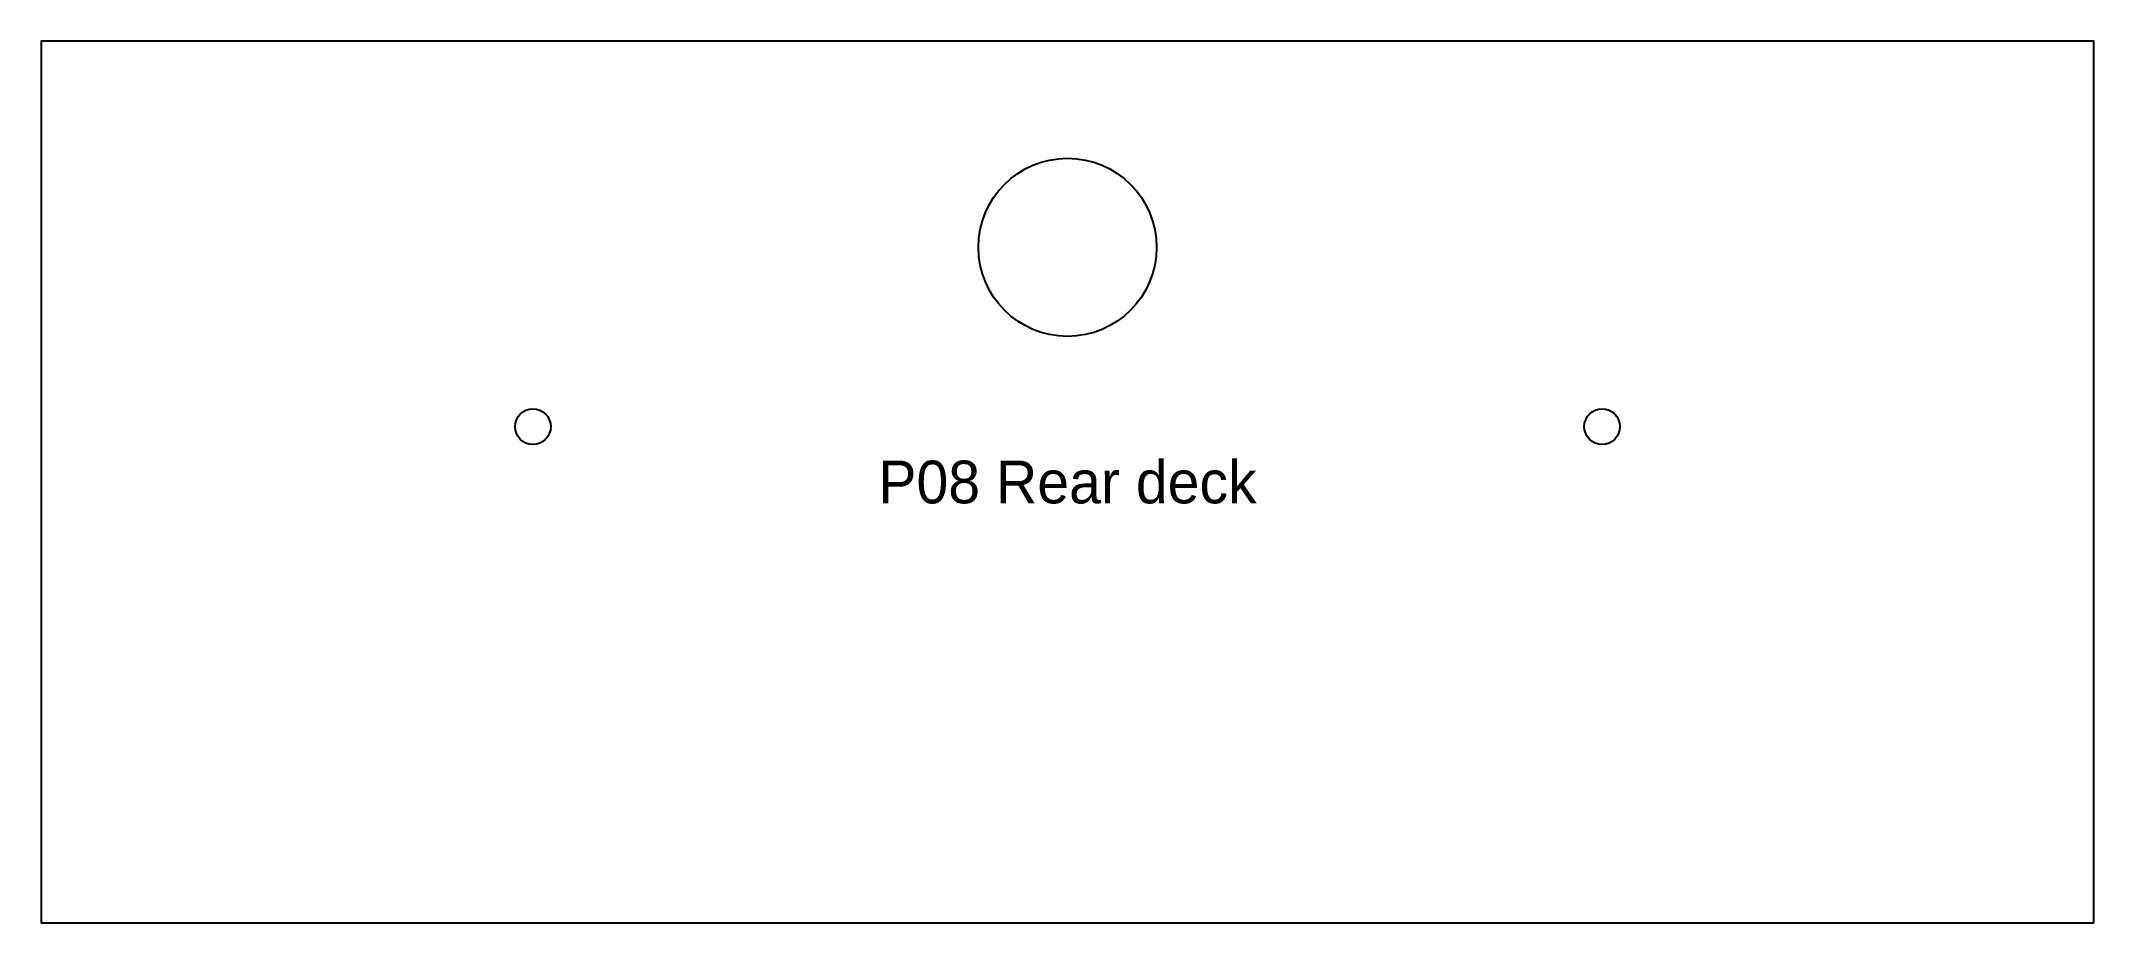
# Model space of a CAD drawing. Header units: millimetres. Extents: x 0 to 576, y 0 to 248.
import ezdxf
from ezdxf.enums import TextEntityAlignment as Align

# ---------------------------------------------------------------- set-up
doc = ezdxf.new("R2010")
doc.units = ezdxf.units.MM
for name, color, linetype in [('CUT_INSIDE', 5, 'Continuous'), ('CUT_OUTSIDE', 1, 'Continuous'), ('DRILL', 3, 'Continuous'), ('NOTES', 7, 'Continuous')]:
    doc.layers.add(name, color=color, linetype=linetype)

msp = doc.modelspace()

# ---------------------------------------------------------------- linework, layer by layer
at = {"layer": 'CUT_INSIDE'}
msp.add_circle((288, 189.61), 25, dxfattribs=at)
at = {"layer": 'CUT_OUTSIDE'}
msp.add_lwpolyline([(576, 0), (576, 247.5), (0, 247.5), (0, 0), (576, 0)], close=True, dxfattribs=at)
at = {"layer": 'DRILL'}
for centre in [(138, 139.29), (438, 139.29)]:
    msp.add_circle(centre, 5, dxfattribs=at)

# ---------------------------------------------------------------- texts
at = {"layer": 'NOTES'}
msp.add_text('P08 Rear deck', height=12, dxfattribs=at).set_placement((288, 123.75), align=Align.MIDDLE_CENTER)

doc.saveas('drawing.dxf')
